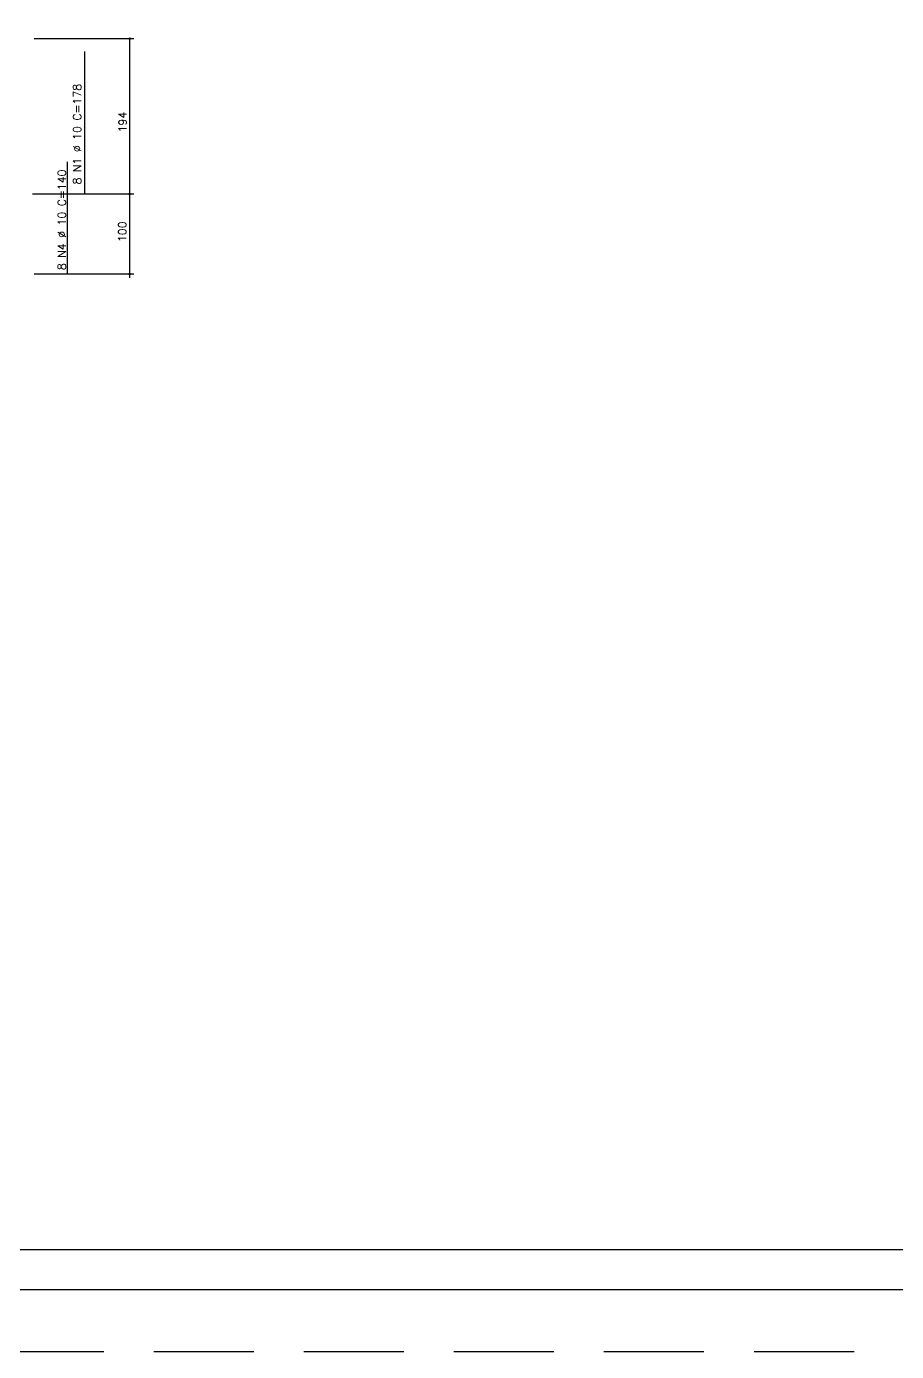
# Model space of a CAD drawing. Extents: x -1 to 122, y -1 to 61.
# Drawn here: x 78.26 to 100, y -1.45 to 31.65 of the extents above; entities that cross this region are included whole.
import ezdxf

# ---------------------------------------------------------------- set-up
doc = ezdxf.new("R2010")
doc.units = 0
doc.header["$MEASUREMENT"] = 0
doc.linetypes.add('HIDDEN', pattern=[0.375, 0.25, -0.125])
doc.layers.get('0').update_dxf_attribs({"linetype": 'CONTINUOUS'})
doc.layers.get('Defpoints').update_dxf_attribs({"linetype": 'CONTINUOUS'})
for name, color, linetype in [('ARQ_FOLHA', 7, 'CONTINUOUS'), ('PENA_02', 2, 'CONTINUOUS'), ('PENA_03', 3, 'CONTINUOUS'), ('PENA_05', 5, 'CONTINUOUS')]:
    doc.layers.add(name, color=color, linetype=linetype)
doc.styles.get("Standard").update_dxf_attribs({"font": 'ROMANS.SHX'})

# ---------------------------------------------------------------- blocks, each defined once
blk = doc.blocks.new('FOLHA A1+1 - 1102 X 594')
at = {"layer": 'ARQ_FOLHA', "color": 1}
for points in [[(-1189, 0), (0, 0), (0, 594), (-1189, 594)], [(-1164, 10), (-10, 10), (-10, 584), (-1164, 584)]]:
    blk.add_lwpolyline(points, close=True, dxfattribs=at)
at = {"layer": 'Defpoints', "color": 8, "linetype": 'HIDDEN', "ltscale": 100}
blk.add_lwpolyline([(-1208.5, 609.5), (-1208.5, -15.5), (19.5, -15.5), (19.5, 609.5)], close=True, dxfattribs=at)

msp = doc.modelspace()

# ---------------------------------------------------------------- linework, layer by layer
at = {"layer": 'PENA_02', "linetype": 'Continuous'}
for centre, radius in [((80.835151, 31.351445), 0.02), ((80.835151, 31.351445), 0.01), ((80.835151, 27.471445), 0.02), ((80.835151, 27.471445), 0.01), ((80.835151, 25.471445), 0.02), ((80.835151, 25.471445), 0.01)]:
    msp.add_circle(centre, radius, dxfattribs=at)
at = {"layer": 'PENA_03', "linetype": 'Continuous'}
for p, q in [((78.445835, 31.351445), (80.935151, 31.351445)), ((80.835151, 25.370913), (80.835151, 31.351445)), ((78.403903, 27.471445), (80.935151, 27.471445)), ((78.445835, 25.471445), (80.935151, 25.471445))]:
    msp.add_line(p, q, dxfattribs=at)
at = {"layer": 'PENA_05', "linetype": 'Continuous'}
for p, q in [((79.7114, 27.468523), (79.7114, 31.031445)), ((79.285476, 25.471445), (79.285476, 28.271445))]:
    msp.add_line(p, q, dxfattribs=at)

# ---------------------------------------------------------------- block references
at = {"xscale": 0.09999999999999938, "yscale": 0.09999999999999938, "zscale": 0.09999999999999938}
msp.add_blockref('FOLHA A1+1 - 1102 X 594', (119.786331, 0.101748), dxfattribs=at)

# ---------------------------------------------------------------- texts
at = {"layer": 'PENA_03', "linetype": 'Continuous'}
for s, p in [('8 N1 %%c 10 C=178', (79.62332, 27.708434)), ('194', (80.759922, 29.00773)), ('8 N4 %%c 10 C=140', (79.240913, 25.566954)), ('100', (80.751372, 26.267692))]:
    msp.add_text(s, height=0.2, rotation=90, dxfattribs=at).set_placement(p)

doc.saveas('drawing.dxf')
